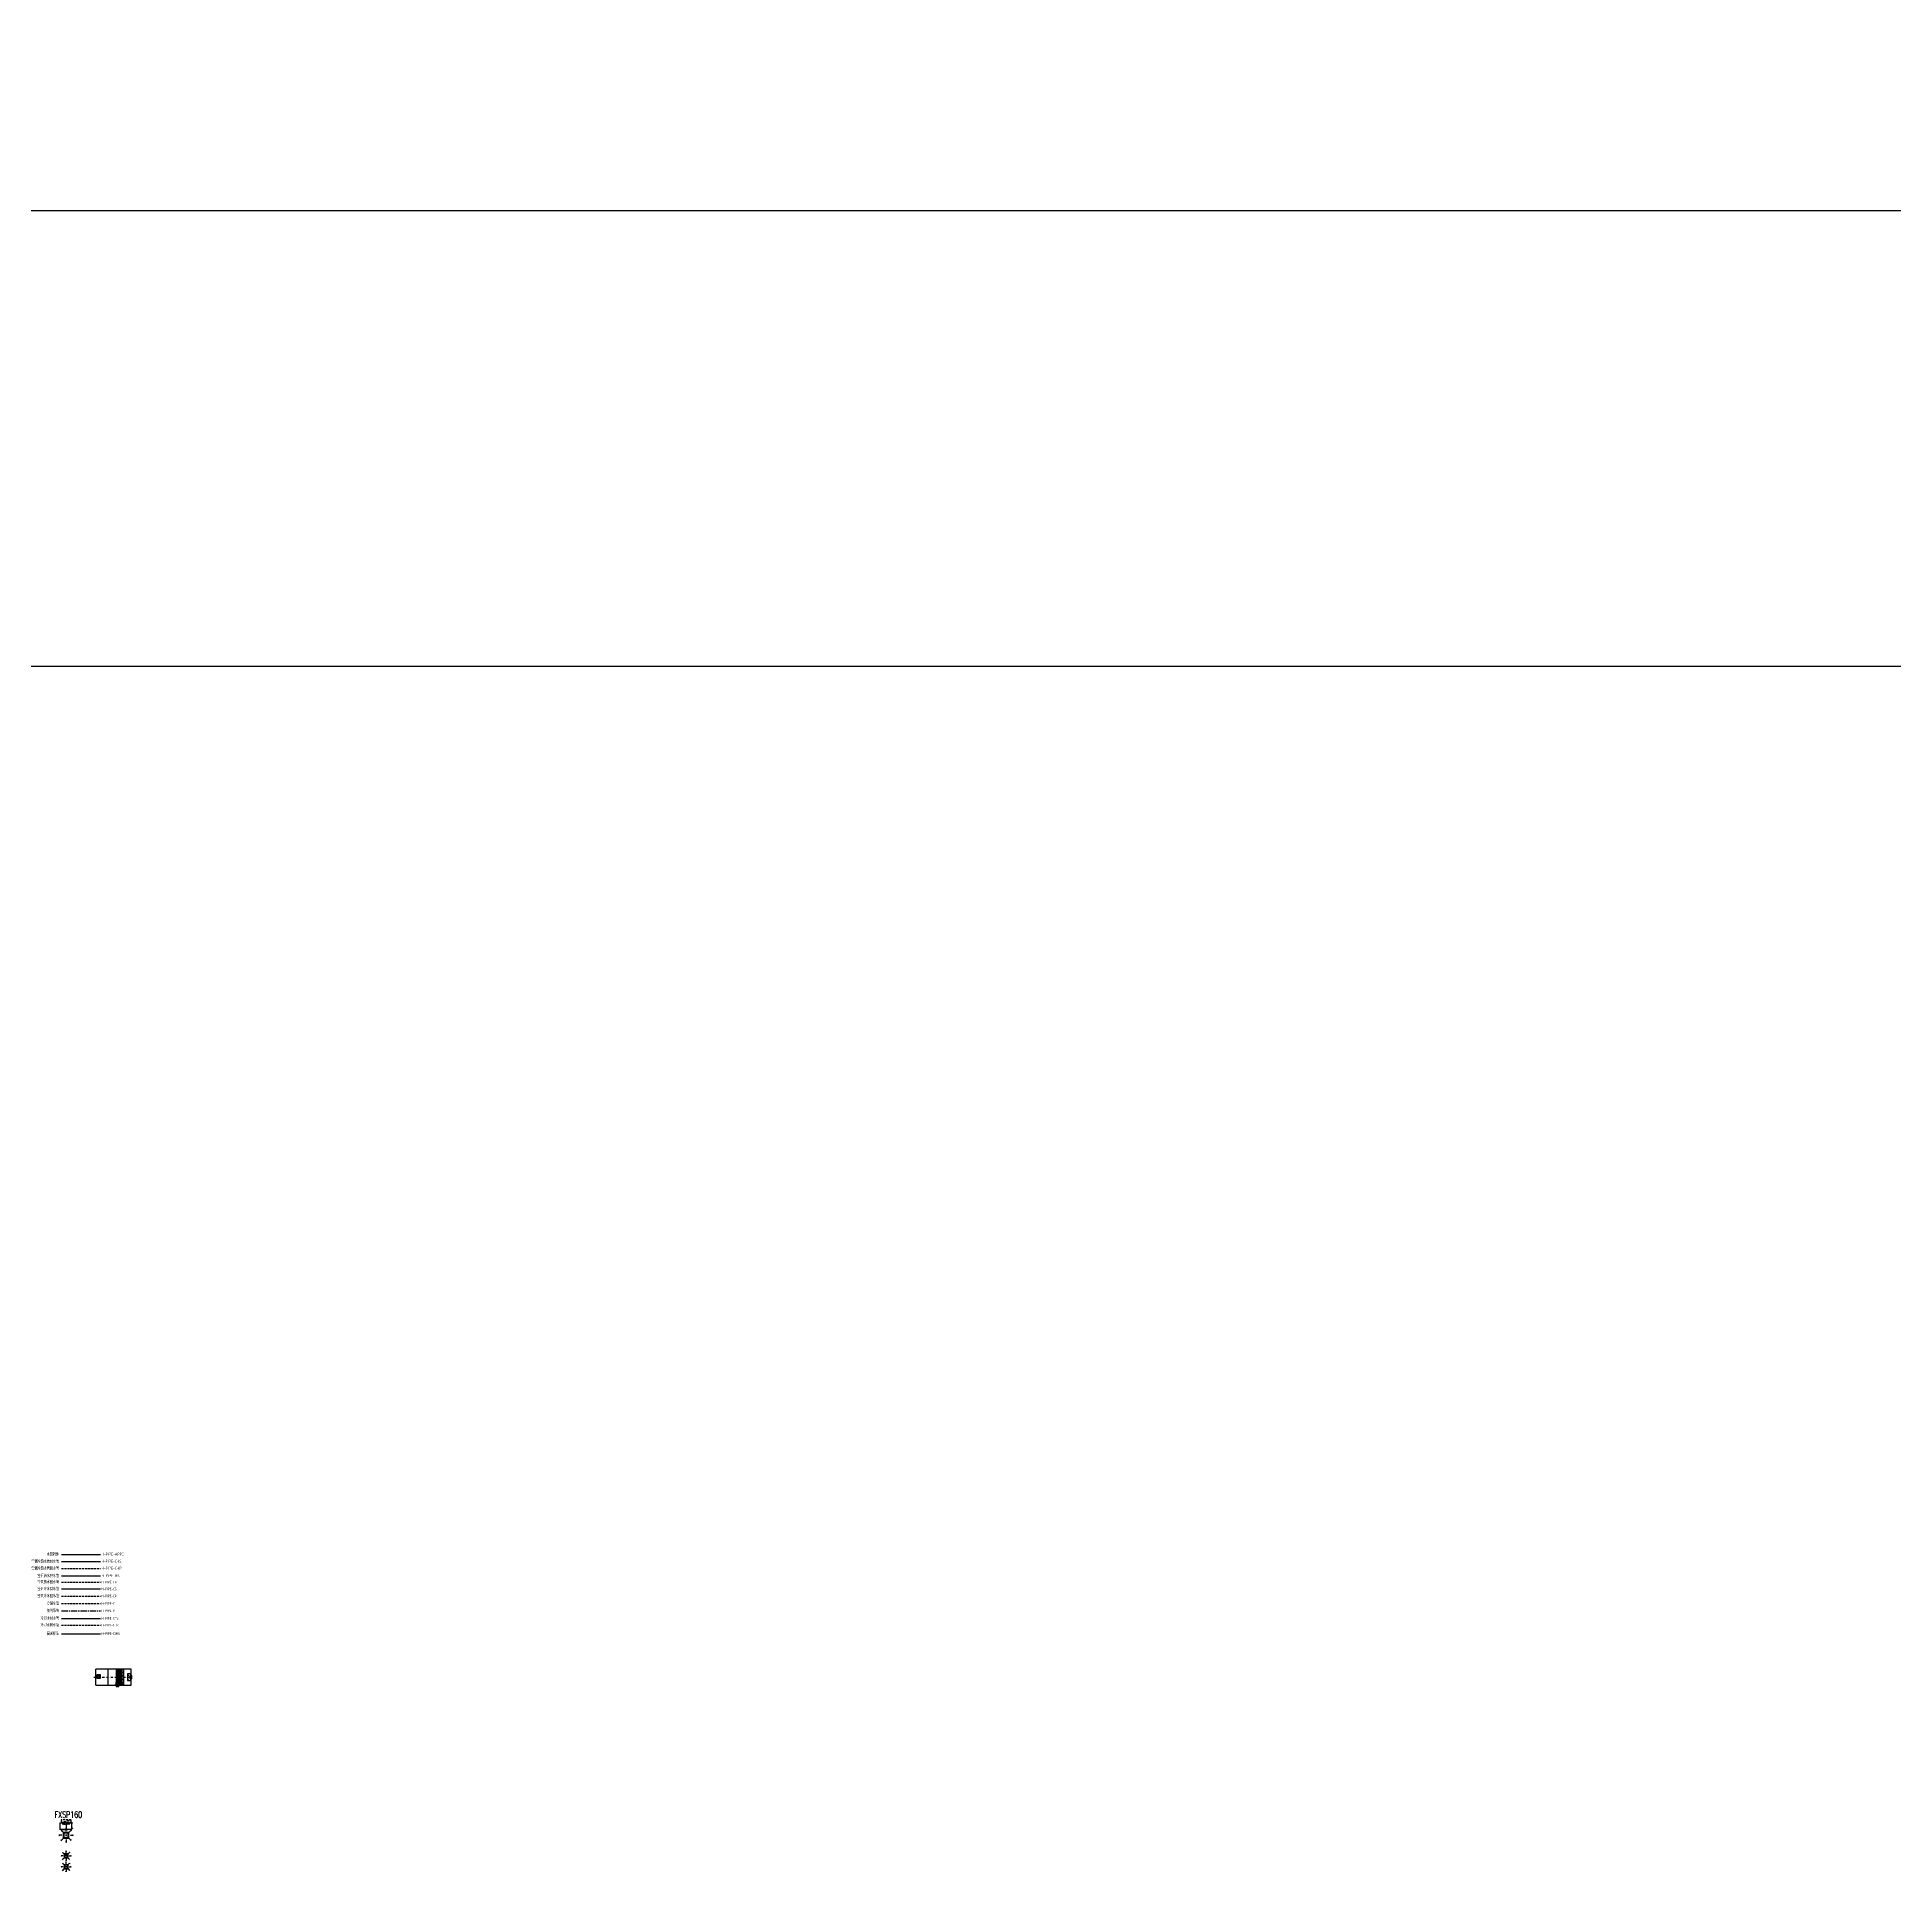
# Model space of a CAD drawing. Extents: x -671963 to 2381076, y -56129 to 1796010.
# Drawn here: x 199018 to 420088, y -47449 to 170842 of the extents above; entities that cross this region are included whole.
import ezdxf
from ezdxf.enums import TextEntityAlignment as Align

# ---------------------------------------------------------------- set-up
doc = ezdxf.new("R2010")
doc.units = 0
doc.header["$LTSCALE"] = 1000
for name, pattern in [('0E-COLMM$0$DASHDOT2', [0.5, 0.25, -0.125, 0, -0.125]), ('CENTER2', [1.125, 0.75, -0.125, 0.125, -0.125]), ('CONTINOUS', [0]), ('DASH', [0.35, 0.25, -0.1]), ('DASHDOT', [25.4, 12.7, -6.35, 0, -6.35]), ('HIDDEN', [9.525, 6.35, -3.175])]:
    doc.linetypes.add(name, pattern=pattern)
doc.layers.get('0').update_dxf_attribs({"linetype": 'CONTINUOUS'})
doc.layers.add('AI-注释', color=6, linetype='CONTINUOUS', plot=False)
doc.layers.add('C-XREF-SLCT', color=7, linetype='CONTINUOUS', plot=False)
for name, color, linetype in [('H-DAPP-GRIL', 11, 'CONTINUOUS'), ('H-EQUP-AHU', 4, 'CONTINUOUS'), ('H-PIPE-APPE', 7, 'CONTINUOUS'), ('H-PIPE-C', 4, 'DASH'), ('H-PIPE-CHR', 1, 'DASH'), ('H-PIPE-CHS', 1, 'CONTINUOUS'), ('H-PIPE-CR', 1, 'DASH'), ('H-PIPE-CS', 1, 'CONTINUOUS'), ('H-PIPE-CTR', 1, 'DASH'), ('H-PIPE-CTS', 1, 'CONTINUOUS'), ('H-PIPE-DIMS', 7, 'CONTINUOUS'), ('H-PIPE-HR', 1, 'DASH'), ('H-PIPE-HS', 1, 'CONTINUOUS'), ('H-PIPE-R', 1, 'CENTER2'), ('M-A-TEXT', 3, 'CONTINUOUS'), ('M-EQUIP-MID', 3, 'DASHDOT')]:
    doc.layers.add(name, color=color, linetype=linetype)
doc.layers.add('M-EQUIP', color=4, linetype='CONTINOUS', lineweight=25)
doc.styles.add('Acs', font='', dxfattribs={"width": 0.7})
doc.styles.add('K-KHZ', font='tj03-romand1.shx', dxfattribs={"width": 0.8, "bigfont": 'tjkts.shx'})
doc.styles.add('M-TEXT1', font='tj-romans1.shx', dxfattribs={"width": 0.7, "bigfont": 'tj-hztxt1.shx'})
doc.styles.add('TH-STYLE3', font='tssdeng.shx', dxfattribs={"width": 0.8, "bigfont": 'tssdchn.shx'})
doc.styles.get('Acs').set_extended_font_data('STFangsong')

# ---------------------------------------------------------------- blocks, each defined once
blk = doc.blocks.new('AcsAcadShareArea')
for points in [[(0, 0), (118900, 0), (118900, 85000), (0, 85000)], [(6893, 0), (28409, 0), (28409, 2708), (6893, 2708)]]:
    blk.add_lwpolyline(points, close=True)
at = {"style": 'Acs', "width": 0.8}
blk.add_attdef('唯一编号', (7537, 861), '', height=1000, dxfattribs=at)
blk = doc.blocks.new('AHU15930A')
at = {"color": 9, "linetype": '0E-COLMM$0$DASHDOT2'}
blk.add_line((-242, 963), (4276, 963), dxfattribs=at)
at = {"color": 3}
for p, q in [((0, 0), (0, 1926)), ((4200, 1926), (0, 1926)), ((0, 0), (4200, 0)), ((1466, 0), (1466, 1926)), ((2912, 0), (2912, 1926)), ((4200, 0), (4200, 1926)), ((4205, 1182), (4205, 744)), ((4221, 1160), (4205, 1160)), ((4221, 760), (4205, 760)), ((4221, 1160), (4221, 760))]:
    blk.add_line(p, q, dxfattribs=at)
at = {"color": 0, "linetype": 'DASH'}
for p, q in [((517, 1243), (117, 843)), ((117, 1243), (517, 843)), ((4160, 1363), (3760, 563)), ((3760, 1363), (4160, 563))]:
    blk.add_line(p, q, dxfattribs=at)
at = {"color": 1}
for p, q in [((2330, -30), (2330, 0)), ((2340, -44), (2340, 82)), ((2350, -30), (2350, 0)), ((2430, -30), (2430, 0)), ((2446, -44), (2446, 80)), ((2462, -30), (2462, 0)), ((2500, -30), (2500, 0)), ((2516, -44), (2516, 86)), ((2532, -30), (2532, 0)), ((2614, -30), (2614, 0)), ((2630, -44), (2630, 80)), ((2646, -30), (2646, 0)), ((2690, -30), (2690, 0)), ((2707, -44), (2707, 86)), ((2723, -30), (2723, 0)), ((2350, -30), (2330, -30)), ((2340, -30), (2340, -73)), ((2413, -82), (2477, -82)), ((2413, -137), (2477, -137)), ((2424, -87), (2424, -82)), ((2424, -132), (2424, -137)), ((2462, -30), (2430, -30)), ((2446, -67), (2446, -82)), ((2446, -137), (2446, -171)), ((2467, -87), (2467, -82)), ((2468, -131), (2468, -136)), ((2483, -137), (2547, -137)), ((2484, -82), (2547, -82)), ((2494, -87), (2494, -82)), ((2494, -132), (2494, -137)), ((2532, -30), (2500, -30)), ((2515, -137), (2515, -171)), ((2516, -67), (2516, -82)), ((2537, -87), (2537, -82)), ((2538, -131), (2538, -136)), ((2597, -137), (2661, -137)), ((2598, -82), (2661, -82)), ((2608, -87), (2608, -82)), ((2608, -132), (2608, -137)), ((2646, -30), (2614, -30)), ((2630, -67), (2630, -82)), ((2630, -137), (2630, -156)), ((2651, -87), (2651, -82)), ((2652, -131), (2652, -136)), ((2674, -82), (2738, -82)), ((2674, -137), (2738, -137)), ((2685, -87), (2685, -82)), ((2685, -132), (2685, -137)), ((2723, -30), (2690, -30)), ((2706, -137), (2706, -156)), ((2707, -30), (2707, -30)), ((2707, -67), (2707, -82)), ((2728, -87), (2728, -82)), ((2728, -131), (2729, -136))]:
    blk.add_line(p, q, dxfattribs=at)
at = {"color": 9}
for p, q in [((2407, 76), (2540, 1834)), ((2407, 1834), (2540, 76)), ((2407, 1834), (2540, 1834)), ((2407, 1834), (2407, 76)), ((2407, 76), (2540, 76)), ((2540, 1834), (2540, 76)), ((2606, 76), (2739, 1834)), ((2606, 1834), (2739, 76)), ((2606, 1834), (2739, 1834)), ((2606, 1834), (2606, 76)), ((2606, 76), (2739, 76)), ((2739, 1834), (2739, 76))]:
    blk.add_line(p, q, dxfattribs=at)
at = {"color": 9, "linetype": 'HIDDEN'}
for p, q in [((3241, 1899), (2997, 1852)), ((2997, 1852), (2997, 1570)), ((3241, 1523), (2997, 1570)), ((3241, 1523), (2997, 1476)), ((2997, 1476), (2997, 1145)), ((3241, 1098), (2997, 1145)), ((3241, 1098), (2997, 1052)), ((2997, 1052), (2997, 721)), ((3241, 674), (2997, 721)), ((3241, 674), (2997, 627)), ((2997, 627), (2997, 318)), ((3241, 271), (2997, 318)), ((3241, 271), (2997, 224)), ((2997, 224), (2997, 84)), ((3241, 37), (2997, 84)), ((3241, 1899), (3277, 1899)), ((3241, 37), (3241, 1899)), ((3277, 37), (3241, 37)), ((3250, 1899), (3250, 37)), ((3259, 1899), (3259, 37)), ((3277, 1899), (3277, 37))]:
    blk.add_line(p, q, dxfattribs=at)
at = {"color": 3}
for points in [[(103, 830), (530, 830), (530, 1257), (103, 1257)], [(117, 843), (517, 843), (517, 1243), (117, 1243)], [(3749, 552), (4171, 552), (4171, 1374), (3749, 1374)], [(3760, 563), (4160, 563), (4160, 1363), (3760, 1363)]]:
    blk.add_lwpolyline(points, close=True, dxfattribs=at)
at = {"color": 1}
for points in [[(2423, -67), (2438, -30), (2454, -30), (2468, -67)], [(2494, -67), (2508, -30), (2524, -30), (2538, -67)], [(2608, -67), (2622, -30), (2638, -30), (2652, -67)], [(2684, -67), (2698, -30), (2715, -30), (2729, -67)]]:
    blk.add_lwpolyline(points, close=True, dxfattribs=at)
for centre, start, end in [((2426, -94), 104.11621, 256.14719), ((2426, -109), 103.85281, 255.88379), ((2426, -124), 104.11621, 256.14719), ((2465, -94), 284.78211, 76.8131), ((2465, -109), 285.04552, 77.0765), ((2466, -124), 284.78211, 76.8131), ((2496, -94), 104.11621, 256.14719), ((2496, -109), 103.85281, 255.88379), ((2496, -124), 104.11621, 256.14719), ((2535, -94), 284.78211, 76.8131), ((2536, -109), 285.04552, 77.0765), ((2536, -124), 284.78211, 76.8131), ((2610, -94), 104.11621, 256.14719), ((2610, -109), 103.85281, 255.88379), ((2610, -124), 104.11621, 256.14719), ((2649, -94), 284.78211, 76.8131), ((2650, -109), 285.04552, 77.0765), ((2650, -124), 284.78211, 76.8131), ((2687, -95), 104.11621, 256.14719), ((2687, -109), 103.85281, 255.88379), ((2687, -124), 104.11621, 256.14719), ((2726, -94), 284.78211, 76.8131), ((2726, -109), 285.04552, 77.0765), ((2726, -124), 284.78211, 76.8131)]:
    blk.add_arc(centre, 7.68, start, end, dxfattribs=at)
blk = doc.blocks.new('*U150')
at = {"layer": 'H-EQUP-AHU'}
blk.add_blockref('AHU15930A', (7611, 21822), dxfattribs=at)
blk = doc.blocks.new('FXSP90-150')
at = {"layer": 'M-EQUIP'}
for p, q in [((-30, 485), (-70, 485)), ((-66, 755), (-51, 755)), ((-64, 709), (-53, 709)), ((0, 761), (-60, 761)), ((-60, 749), (-60, 761)), ((0, 749), (-60, 749)), ((0, 712), (-60, 712)), ((-60, 706), (-60, 712)), ((0, 706), (-60, 706)), ((-60, 501), (-60, 469)), ((-60, 501), (0, 501)), ((-60, 469), (0, 469)), ((-50, 680), (0, 680)), ((-50, 663), (-50, 680)), ((-25, 663), (-50, 663)), ((-50, 630), (-50, 647)), ((-25, 647), (-50, 647)), ((-50, 630), (0, 630)), ((-50, 50), (0, 50)), ((-50, 33), (-50, 50)), ((-25, 33), (-50, 33)), ((-50, 0), (-50, 17)), ((-25, 17), (-50, 17)), ((-50, 0), (0, 0)), ((1400, 800), (0, 800)), ((0, 800), (0, 0)), ((0, 0), (1400, 0)), ((1345, 825), (185, 825)), ((185, 800), (185, 825)), ((1345, 800), (1345, 825)), ((1400, 800), (1400, 0)), ((1450, 680), (1400, 680)), ((1450, 630), (1400, 630)), ((1450, 50), (1400, 50)), ((1450, 0), (1400, 0)), ((1425, 663), (1450, 663)), ((1425, 647), (1450, 647)), ((1425, 33), (1450, 33)), ((1425, 17), (1450, 17)), ((1450, 663), (1450, 680)), ((1450, 630), (1450, 647)), ((1450, 33), (1450, 50)), ((1450, 0), (1450, 17))]:
    blk.add_line(p, q, dxfattribs=at)
for centre in [(208, 812), (273, 812), (273, 812), (338, 812), (338, 812), (403, 812), (403, 812), (468, 812), (468, 812), (533, 812), (533, 812), (598, 812), (598, 812), (663, 812), (663, 812), (728, 812), (728, 812), (793, 812), (793, 812), (858, 812), (858, 812), (923, 812), (988, 812), (1053, 812), (1118, 812), (1183, 812), (1248, 812)]:
    blk.add_circle(centre, 2.35, dxfattribs=at)
for centre, start, end in [((-25, 655), 270, 90), ((-25, 25), 270, 90), ((1425, 655), 90, 270), ((1425, 25), 90, 270)]:
    blk.add_arc(centre, 8.33, start, end, dxfattribs=at)
for p in [(273, 812), (338, 812), (403, 812), (468, 812), (533, 812), (598, 812), (663, 812), (728, 812), (793, 812), (858, 812)]:
    blk.add_point(p, dxfattribs=at)
at = {"layer": 'M-EQUIP-MID'}
for p, q in [((700, -47), (700, 857)), ((765, 862), (765, 763))]:
    blk.add_line(p, q, dxfattribs=at)
at = {"layer": 'M-EQUIP-MID', "style": 'K-KHZ', "width": 0.6, "flags": 4}
blk.add_attdef('Q', (166, 21), '', height=250, dxfattribs=at)
blk = doc.blocks.new('*U204')
for p, q in [((-850, 0), (-761, 32)), ((-850, 0), (-761, -32)), ((-510, 0), (-850, 0)), ((-601, 601), (-561, 515)), ((-601, 601), (-515, 561)), ((-361, 361), (-601, 601)), ((-85, 0), (85, 0)), ((0, 850), (-32, 761)), ((0, 510), (0, 850)), ((0, 850), (32, 761)), ((0, 85), (0, -85)), ((361, 361), (601, 601)), ((510, 0), (850, 0)), ((601, 601), (515, 561)), ((601, 601), (561, 515)), ((850, 0), (761, 32)), ((850, 0), (761, -32)), ((-361, -361), (-601, -601)), ((-601, -601), (-561, -515)), ((-601, -601), (-515, -561)), ((0, -850), (-32, -761)), ((0, -510), (0, -850)), ((0, -850), (32, -761)), ((361, -361), (601, -601)), ((601, -601), (515, -561)), ((601, -601), (561, -515))]:
    blk.add_line(p, q)
at = {"linetype": 'HIDDEN'}
blk.add_lwpolyline([(-340, -340), (340, -340), (340, 340), (-340, 340)], close=True, dxfattribs=at)
blk.add_lwpolyline([(-255, -255), (255, -255), (255, 255), (-255, 255)], close=True)
at = {"layer": 'AI-注释', "style": 'TH-STYLE3', "width": 0.7}
blk.add_attdef('风量', text='', height=100, dxfattribs=at).set_placement((0, 0), align=Align.MIDDLE_CENTER)
blk = doc.blocks.new('*U205')
for p, q in [((-600, 0), (-537, 23)), ((-600, 0), (-537, -23)), ((-360, 0), (-600, 0)), ((-424, 424), (-396, 364)), ((-424, 424), (-364, 396)), ((-255, 255), (-424, 424)), ((-60, 0), (60, 0)), ((0, 600), (-23, 537)), ((0, 360), (0, 600)), ((0, 600), (23, 537)), ((0, 60), (0, -60)), ((255, 255), (424, 424)), ((360, 0), (600, 0)), ((424, 424), (364, 396)), ((424, 424), (396, 364)), ((600, 0), (537, 23)), ((600, 0), (537, -23)), ((-255, -255), (-424, -424)), ((-424, -424), (-396, -364)), ((-424, -424), (-364, -396)), ((0, -600), (-23, -537)), ((0, -360), (0, -600)), ((0, -600), (23, -537)), ((255, -255), (424, -424)), ((424, -424), (364, -396)), ((424, -424), (396, -364))]:
    blk.add_line(p, q)
at = {"linetype": 'HIDDEN'}
blk.add_lwpolyline([(-240, -240), (240, -240), (240, 240), (-240, 240)], close=True, dxfattribs=at)
blk.add_lwpolyline([(-180, -180), (180, -180), (180, 180), (-180, 180)], close=True)
at = {"layer": 'AI-注释', "style": 'TH-STYLE3', "width": 0.7}
blk.add_attdef('风量', text='', height=100, dxfattribs=at).set_placement((0, 0), align=Align.MIDDLE_CENTER)
blk = doc.blocks.new('*U209')
at = {"linetype": 'DASH'}
blk.add_line((-600, -150), (600, 150), dxfattribs=at)
blk.add_lwpolyline([(-600, -150), (600, -150), (600, 150), (-600, 150)], close=True, dxfattribs=at)
at = {"layer": 'AI-注释', "style": 'TH-STYLE3', "width": 0.7}
blk.add_attdef('风量', text='', height=100, dxfattribs=at).set_placement((0, 0), align=Align.MIDDLE_CENTER)

msp = doc.modelspace()

# ---------------------------------------------------------------- linework, layer by layer
at = {"layer": 'H-PIPE-APPE'}
msp.add_line((201914.8458, -9678.9606), (206549.8399, -9678.9606), dxfattribs=at)
at = {"layer": 'H-PIPE-C'}
msp.add_line((201914.8458, -15532.707), (206549.8399, -15532.707), dxfattribs=at)
at = {"layer": 'H-PIPE-CHR'}
msp.add_line((201914.8458, -11350.4181), (206549.8399, -11350.4181), dxfattribs=at)
at = {"layer": 'H-PIPE-CHS'}
msp.add_line((201914.8458, -10522.129), (206549.8399, -10522.129), dxfattribs=at)
at = {"layer": 'H-PIPE-CR'}
msp.add_line((201914.8458, -14635.6634), (206549.8399, -14635.6634), dxfattribs=at)
at = {"layer": 'H-PIPE-CS'}
msp.add_line((201914.8458, -13795.3098), (206549.8399, -13795.3098), dxfattribs=at)
at = {"layer": 'H-PIPE-CTR'}
msp.add_line((201914.8458, -18104.6779), (206549.8399, -18104.6779), dxfattribs=at)
at = {"layer": 'H-PIPE-CTS'}
msp.add_line((201914.8458, -17298.7475), (206549.8399, -17298.7475), dxfattribs=at)
at = {"layer": 'H-PIPE-DIMS'}
msp.add_line((201914.8458, -19116.2035), (206549.8399, -19116.2035), dxfattribs=at)
at = {"layer": 'H-PIPE-HR'}
msp.add_line((201914.8458, -12979.6728), (206549.8399, -12979.6728), dxfattribs=at)
at = {"layer": 'H-PIPE-HS'}
msp.add_line((201914.8458, -12240.3898), (206549.8399, -12240.3898), dxfattribs=at)
at = {"layer": 'H-PIPE-R'}
msp.add_line((201914.8458, -16392.1858), (206549.8399, -16392.1858), dxfattribs=at)

# ---------------------------------------------------------------- block references
at = {"layer": 'C-XREF-SLCT', "xscale": 20, "yscale": 20, "zscale": 20}
msp.add_blockref('AcsAcadShareArea', (3075.6879, 96010.0068), dxfattribs=at)
at = {"layer": 'H-DAPP-GRIL'}
msp.add_blockref('*U209', (202460.0779, -41405.8616, 0), dxfattribs=at)
at = {"layer": 'H-DAPP-GRIL', "rotation": 180}
for name, p in [('*U204', (202460.0779, -43105.8616, 3100)), ('*U205', (202460.0779, -45554.723, 3100)), ('*U205', (202460.0779, -46849.4312, 3100))]:
    msp.add_blockref(name, p, dxfattribs=at)
at = {"layer": 'H-EQUP-AHU'}
msp.add_blockref('*U150', (198397.8246, -47071.3033, -0.0001), dxfattribs=at)
at = {"layer": 'M-EQUIP'}
ref = msp.add_blockref('FXSP90-150', (201760.0779, -41605.8616, 0), dxfattribs=dict(at, xscale=-1, rotation=180))
ref.add_attrib('Q', '16.0kW', (201926.2951, -41828.6667, 0), dxfattribs={"layer": 'M-EQUIP-MID', "height": 250, "style": 'M-TEXT1', "width": 0.7, "flags": 4})

# ---------------------------------------------------------------- texts
at = {"layer": 'H-PIPE-APPE', "style": 'TH-STYLE3', "width": 0.8}
msp.add_text('水管附件', height=350, dxfattribs=at).set_placement((201615.6299, -9849.6144), align=Align.RIGHT)
msp.add_text('H-PIPE-APPE', height=350, dxfattribs=at).set_placement((206683.0677, -9824.9807))
at = {"layer": 'H-PIPE-C', "style": 'TH-STYLE3', "width": 0.8}
msp.add_text('冷凝水管', height=350, dxfattribs=at).set_placement((201615.6299, -15703.3608), align=Align.RIGHT)
msp.add_text('H-PIPE-C', height=300, dxfattribs=at).set_placement((206683.0677, -15678.727))
at = {"layer": 'H-PIPE-CHR', "style": 'TH-STYLE3', "width": 0.8}
msp.add_text('空调冷热水管回水管', height=350, dxfattribs=at).set_placement((201615.6299, -11521.072), align=Align.RIGHT)
msp.add_text('H-PIPE-CHR', height=350, dxfattribs=at).set_placement((206683.0677, -11496.4382))
at = {"layer": 'H-PIPE-CHS', "style": 'TH-STYLE3', "width": 0.8}
msp.add_text('空调冷热水管供水管', height=350, dxfattribs=at).set_placement((201615.6299, -10692.7828), align=Align.RIGHT)
msp.add_text('H-PIPE-CHS', height=350, dxfattribs=at).set_placement((206683.0677, -10668.1491))
at = {"layer": 'H-PIPE-CR', "style": 'TH-STYLE3', "width": 0.8}
msp.add_text('空调冷水回水管', height=350, dxfattribs=at).set_placement((201615.6299, -14806.3173), align=Align.RIGHT)
msp.add_text('H-PIPE-CR', height=300, dxfattribs=at).set_placement((206683.0677, -14781.6835))
at = {"layer": 'H-PIPE-CS', "style": 'TH-STYLE3', "width": 0.8}
msp.add_text('空调冷水供水管', height=350, dxfattribs=at).set_placement((201615.6299, -13965.9636), align=Align.RIGHT)
msp.add_text('H-PIPE-CS', height=300, dxfattribs=at).set_placement((206683.0677, -13941.3298))
at = {"layer": 'H-PIPE-CTR', "style": 'TH-STYLE3', "width": 0.8}
msp.add_text('冷却水回水管', height=350, dxfattribs=at).set_placement((201615.6299, -18275.3317), align=Align.RIGHT)
msp.add_text('H-PIPE-CTR', height=300, dxfattribs=at).set_placement((206683.0677, -18250.6979))
at = {"layer": 'H-PIPE-CTS', "style": 'TH-STYLE3', "width": 0.8}
msp.add_text('冷却水供水管', height=350, dxfattribs=at).set_placement((201615.6299, -17469.4014), align=Align.RIGHT)
msp.add_text('H-PIPE-CTS', height=300, dxfattribs=at).set_placement((206683.0677, -17444.7676))
at = {"layer": 'H-PIPE-DIMS', "style": 'TH-STYLE3', "width": 0.8}
msp.add_text('管道标注', height=350, dxfattribs=at).set_placement((201615.6299, -19286.8573), align=Align.RIGHT)
msp.add_text('H-PIPE-DIMS', height=300, dxfattribs=at).set_placement((206683.0677, -19262.2236))
at = {"layer": 'H-PIPE-HR', "style": 'TH-STYLE3', "width": 0.8}
msp.add_text('空调热水回水管', height=350, dxfattribs=at).set_placement((201615.6299, -13150.3266), align=Align.RIGHT)
msp.add_text('H-PIPE-HR', height=300, dxfattribs=at).set_placement((206683.0677, -13125.6928))
at = {"layer": 'H-PIPE-HS', "style": 'TH-STYLE3', "width": 0.8}
msp.add_text('空调热水供水管', height=350, dxfattribs=at).set_placement((201615.6299, -12411.0436), align=Align.RIGHT)
msp.add_text('H-PIPE-HS', height=350, dxfattribs=at).set_placement((206683.0677, -12386.4099))
at = {"layer": 'H-PIPE-R', "style": 'TH-STYLE3', "width": 0.8}
msp.add_text('氟利昂管', height=350, dxfattribs=at).set_placement((201615.6299, -16562.8396), align=Align.RIGHT)
msp.add_text('H-PIPE-R', height=300, dxfattribs=at).set_placement((206683.0677, -16538.2058))
at = {"layer": 'M-A-TEXT', "style": 'M-TEXT1', "width": 0.6}
msp.add_text('FXSP160', height=750, dxfattribs=at).set_placement((201093.3307, -41005.2964))

doc.saveas('drawing.dxf')
